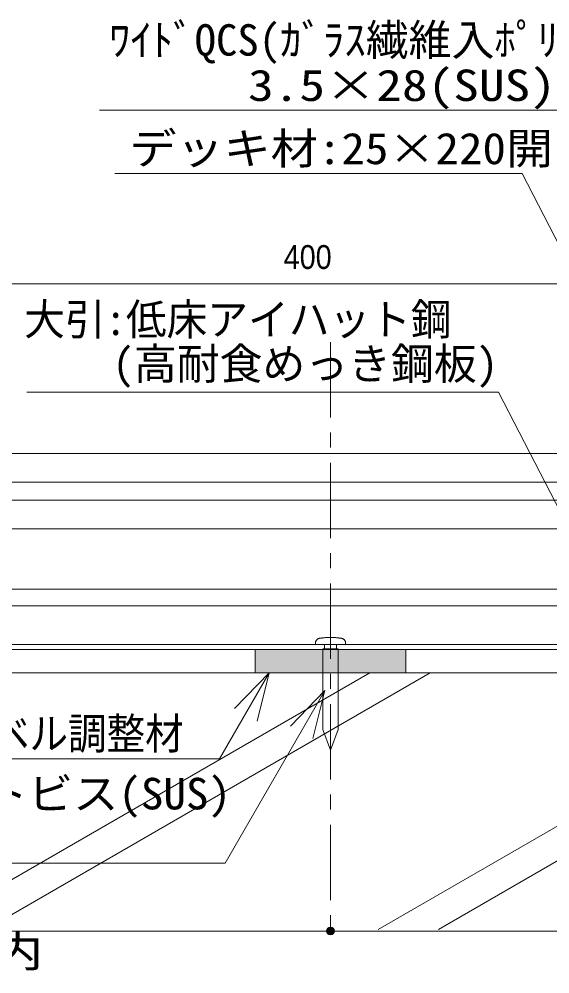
# Model space of a CAD drawing. Units: millimetres, scale not verified. Extents: x -4750 to 4750, y -3000 to 3000.
# Drawn here: x 3668.4 to 3844.2, y -2149.6 to -1833.1 of the extents above; entities that cross this region are included whole.
import ezdxf
from ezdxf.enums import TextEntityAlignment as Align

# ---------------------------------------------------------------- set-up
doc = ezdxf.new("R2010")
doc.units = ezdxf.units.MM
doc.header["$LTSCALE"] = 5
doc.linetypes.add('CHAIN1', pattern=[8, 5, -1, 1, -1])
for name, color, linetype, lineweight in [('0-0_デッキ', 7, 'Continuous', 9), ('0-1_束', 7, 'Continuous', 9), ('0-3_一般', 7, 'Continuous', 9), ('0-4_0', 7, 'Continuous', 9), ('0-6_文字', 7, 'Continuous', 9), ('0-7_寸法', 7, 'Continuous', 9), ('0-8_ビス', 7, 'Continuous', 9)]:
    doc.layers.add(name, color=color, linetype=linetype, lineweight=lineweight)
doc.styles.add('Osaka', font='')
doc.styles.add('ＭＳ ゴシック', font='')
doc.styles.get('Osaka').set_extended_font_data('Osaka')
doc.styles.get('ＭＳ ゴシック').set_extended_font_data('MS Gothic')

# ---------------------------------------------------------------- blocks, each defined once
blk = doc.blocks.new('グループ-9-1')
at = {"layer": '0-4_0'}
for p, q in [((111758.8, -58986.5), (99230.8, -58986.5)), ((111758.8, -59096.5), (99230.8, -59096.5)), ((111758.8, -59354.5), (99230.8, -59354.5)), ((111758.8, -59386.5), (99230.8, -59386.5))]:
    blk.add_line(p, q, dxfattribs=at)
blk = doc.blocks.new('グループ-85-1')
at = {"layer": '0-3_一般'}
for p, q in [((-40, 298), (-40, 326)), ((40, 326), (40, 298))]:
    blk.add_line(p, q, dxfattribs=at)
for points in [[(-92.2, 357.2), (-93.6, 355.4), (-94.9, 353.5), (-96.1, 351.6), (-97.1, 349.6), (-97.9, 347.6), (-98.6, 345.5), (-99.2, 343.4), (-99.6, 341.3), (-99.9, 339.3), (-100, 337.2), (-100, 336), (-100, 335.5), (-100, 335), (-100, 334.5), (-100, 334.1), (-100, 333.6), (-100, 333.1), (-100, 332.6), (-100, 332.1), (-100, 331.7), (-100, 331.2), (-100, 330.7), (-100, 330.2), (-100, 329.7), (-100, 329.3), (-100, 328.8), (-100, 328.3), (-100, 327.8), (-100, 327.3), (-100, 326.8), (-100, 326.4), (-97.6, 326), (-88.2, 326), (-78.8, 326), (-69.4, 326), (-60, 326), (-50.6, 326), (-41.2, 326), (-31.8, 326)], [(-17.1, 373.6), (-21.8, 373.4), (-26.5, 373.1), (-31.2, 372.8), (-35.9, 372.4), (-40.6, 371.9), (-45.3, 371.4), (-50, 370.8), (-51, 370.7), (-52.1, 370.5), (-53.1, 370.4), (-54.2, 370.3), (-55.2, 370.1), (-56.2, 370), (-57.3, 369.9), (-58.3, 369.7), (-59.3, 369.6), (-60.4, 369.5), (-61.4, 369.3), (-62.5, 369.2), (-63.5, 369.1), (-64.5, 368.9), (-65.6, 368.8), (-66.6, 368.7), (-67.7, 368.5), (-68.7, 368.4), (-69.7, 368.3), (-70.8, 368.1), (-71.8, 368), (-73.6, 367.7), (-75.6, 367.3), (-77.6, 366.8), (-79.6, 366.1), (-81.6, 365.2), (-83.5, 364.2), (-85.4, 363.1), (-87.3, 361.8), (-89, 360.4), (-90.7, 358.8), (-92.2, 357.2)], [(-31.8, 326), (-22.4, 326), (-12.9, 326), (-3.5, 326), (5.9, 326), (15.3, 326), (24.7, 326), (34.1, 326), (43.5, 326), (52.9, 326), (62.4, 326), (71.8, 326), (81.2, 326), (90.6, 326), (100, 326), (100, 326)], [(79.1, 366.3), (77.1, 366.9), (75.1, 367.4), (73.1, 367.8), (71.5, 368), (70.5, 368.2), (69.5, 368.3), (68.4, 368.4), (67.4, 368.6), (66.4, 368.7), (65.3, 368.8), (64.3, 369), (63.2, 369.1), (62.2, 369.2), (61.2, 369.4), (60.1, 369.5), (59.1, 369.6), (58, 369.8), (57, 369.9), (56, 370), (54.9, 370.2), (53.9, 370.3), (52.9, 370.4), (51.8, 370.6), (50.8, 370.7), (48.8, 370.9), (44.1, 371.5), (39.4, 372), (34.7, 372.5), (30, 372.8), (25.3, 373.2), (20.6, 373.5), (15.9, 373.7), (11.2, 373.8), (6.5, 373.9), (1.8, 374), (-2.9, 374), (-7.6, 373.9), (-12.4, 373.8), (-17.1, 373.6)], [(100, 326), (100, 326.5), (100, 327), (100, 327.4), (100, 327.9), (100, 328.4), (100, 328.9), (100, 329.4), (100, 329.9), (100, 330.3), (100, 330.8), (100, 331.3), (100, 331.8), (100, 332.3), (100, 332.7), (100, 333.2), (100, 333.7), (100, 334.2), (100, 334.7), (100, 335.2), (100, 335.6), (100, 336.1), (100, 337.7), (99.8, 339.8), (99.5, 341.8), (99.1, 343.9), (98.5, 346), (97.7, 348.1), (96.8, 350.1), (95.8, 352.1), (94.6, 354), (93.3, 355.8), (91.8, 357.6), (90.3, 359.2), (88.6, 360.7), (86.8, 362.1), (84.9, 363.4), (83, 364.5), (81.1, 365.4), (79.1, 366.3)]]:
    blk.add_lwpolyline(points, dxfattribs=at)
blk.add_lwpolyline([(50, 298), (50, -236), (0, -374), (-50, -236), (-50, 298)], close=True, dxfattribs=at)
blk = doc.blocks.new('シンボル-22')
at = {"layer": '0-3_一般'}
blk.add_blockref('グループ-85-1', (0, 0), dxfattribs=at)

msp = doc.modelspace()

# ---------------------------------------------------------------- hatches: boundary and pattern name
at = {"layer": '0-7_寸法'}
msp.add_hatch(color=256, dxfattribs=at).paths.add_polyline_path([(3772.833, -2135.343, 1), (3770.246, -2135.343, 1)])
msp.add_hatch(color=256, dxfattribs=at).paths.add_polyline_path([(3772.833, -2135.343, 1), (3770.246, -2135.343, 1)])
msp.add_hatch(color=256, dxfattribs=at).paths.add_polyline_path([(3772.833, -2135.343, 1), (3770.246, -2135.343, 1)])
msp.add_hatch(color=256, dxfattribs=at).paths.add_polyline_path([(3772.833, -2135.343, 1), (3770.246, -2135.343, 1)])

# ---------------------------------------------------------------- linework, layer by layer
at = {"layer": '0-0_デッキ'}
for p, q in [((3491.54, -1986.506), (3969.04, -1986.506)), ((3491.54, -1992.506), (3969.04, -1992.506)), ((3491.54, -2002.006), (3969.04, -2002.006))]:
    msp.add_line(p, q, dxfattribs=at)
msp.add_lwpolyline([(3491.54, -1977.006), (3969.04, -1977.006), (3969.04, -2002.006)], dxfattribs=at)
at = {"layer": '0-1_束'}
msp.add_lwpolyline([(3746.54, -2042.007), (3796.54, -2042.007), (3796.54, -2049.806), (3746.54, -2049.806)], close=True, dxfattribs=at)
at = {"layer": '0-1_束', "color": 254}
msp.add_solid([(3746.54, -2049.806), (3746.54, -2042.007), (3796.54, -2049.806), (3796.54, -2042.007)], dxfattribs=at)
at = {"layer": '0-3_一般', "linetype": 'CHAIN1'}
msp.add_line((3771.54, -1940.106), (3771.54, -2135.343), dxfattribs=at)
at = {"layer": '0-3_一般'}
msp.add_line((3491.54, -2049.807), (4117.801, -2049.807), dxfattribs=at)
at = {"layer": '0-3_一般', "color": 134}
for p, q in [((3784.54, -2049.807), (3637.315, -2134.807)), ((3804.54, -2049.807), (3657.315, -2134.807)), ((3934.54, -2049.807), (3787.315, -2134.807)), ((3954.54, -2049.807), (3807.315, -2134.807))]:
    msp.add_line(p, q, dxfattribs=at)
at = {"layer": '0-6_文字'}
for p, q in [((3899.568, -1863.227), (3694.957, -1863.227)), ((3700.11, -1884.224), (3835.059, -1884.224)), ((3835.059, -1884.224), (3882.676, -1976.849)), ((3827.239, -1956.684), (3670.905, -1956.684)), ((3827.239, -1956.684), (3866.47, -2032.997)), ((3734.733, -2078.311), (3751.19, -2049.807)), ((3734.733, -2078.311), (3652.419, -2078.311))]:
    msp.add_line(p, q, dxfattribs=at)
for points in [[(3739.773, -2061.629), (3751.19, -2049.807), (3747.214, -2065.753)], [(3583.2, -2112.863), (3736.619, -2112.863), (3769.68, -2055.599)], [(3758.264, -2067.422), (3769.68, -2055.599), (3765.704, -2071.546)]]:
    msp.add_lwpolyline(points, dxfattribs=at)
at = {"layer": '0-7_寸法'}
for p, q in [((3574.043, -1920.764), (3969.036, -1920.764)), ((4117.166, -2135.343), (3491.54, -2135.343))]:
    msp.add_line(p, q, dxfattribs=at)
msp.add_circle((3771.54, -2135.343), 1.293, dxfattribs=at)
msp.add_circle((3771.54, -2135.343), 1.293, dxfattribs=at)
msp.add_circle((3771.54, -2135.343), 1.293, dxfattribs=at)
msp.add_circle((3771.54, -2135.343), 1.293, dxfattribs=at)

# ---------------------------------------------------------------- block references
at = {"layer": '0-4_0', "xscale": 0.05, "yscale": 0.05}
msp.add_blockref('グループ-9-1', (-1470, 927.316), dxfattribs=at)
at = {"layer": '0-8_ビス', "xscale": 0.05, "yscale": 0.05}
msp.add_blockref('シンボル-22', (3771.54, -2056.707), dxfattribs=at)

# ---------------------------------------------------------------- texts
at = {"layer": '0-6_文字', "style": 'ＭＳ ゴシック'}
for s, p in [('ﾜｲﾄﾞQCS(ｶﾞﾗｽ繊維入ﾎﾟﾘｶｰﾎﾞﾈｰﾄ)', (3698.113, -1848.285)), ('\u3000\u3000(高耐食めっき鋼板)', (3670.905, -1955.632))]:
    msp.add_text(s, height=10.41, dxfattribs=at).set_placement(p, align=Align.BOTTOM_LEFT)
for s, height, width, p in [('3.5×28(SUS)ビス固定', 10.41, 1.2, (3744.227, -1863.32)), ('デッキ材:25×220開', 10.41, 1.1, (3704.888, -1884.263)), ('大引:低床アイハット鋼', 10.41, 0.95, (3670.025, -1940.922)), ('レベル調整材', 10.41, 0.9, (3646.224, -2078.209)), ('コンクリートビス(SUS)', 10.45, 1.05, (3581.509, -2098.161))]:
    msp.add_text(s, height=height, dxfattribs=dict(at, width=width)).set_placement(p, align=Align.BOTTOM_LEFT)
at = {"layer": '0-7_寸法'}
for s, height, style, width, p in [('400', 7.918, 'Osaka', 0.9, (3756.027, -1918.264)), ('@600以内', 10.41, 'ＭＳ ゴシック', 1.2, (3608.281, -2150.404))]:
    msp.add_text(s, height=height, dxfattribs=dict(at, style=style, width=width)).set_placement(p, align=Align.BOTTOM_LEFT)

doc.saveas('drawing.dxf')
